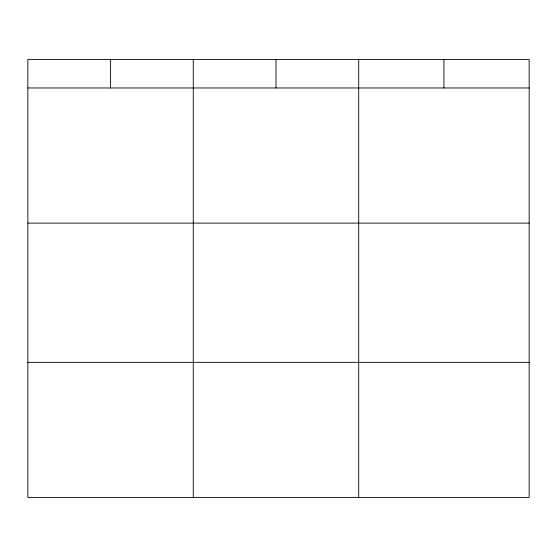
<?xml version="1.0" encoding="UTF-8"?>
<svg xmlns="http://www.w3.org/2000/svg" width="557" height="557" viewBox="0 0 557 557"><rect width="100%" height="100%" fill="white"/><g stroke="black" fill="none" stroke-linecap="round" stroke-linejoin="round"><path stroke-width="0.84" d="M529.15 223.106L529.15 59.536L27.85 59.536L27.85 497.464L529.15 497.464L529.15 223.106L27.85 223.106M27.85 87.971L529.15 87.971M27.85 362.335L529.15 362.335M443.929 59.536L443.929 87.971M358.708 59.536L358.708 497.464M275.993 59.536L275.993 87.971M193.279 59.536L193.279 497.464M110.565 59.536L110.565 87.971"/></g></svg>
